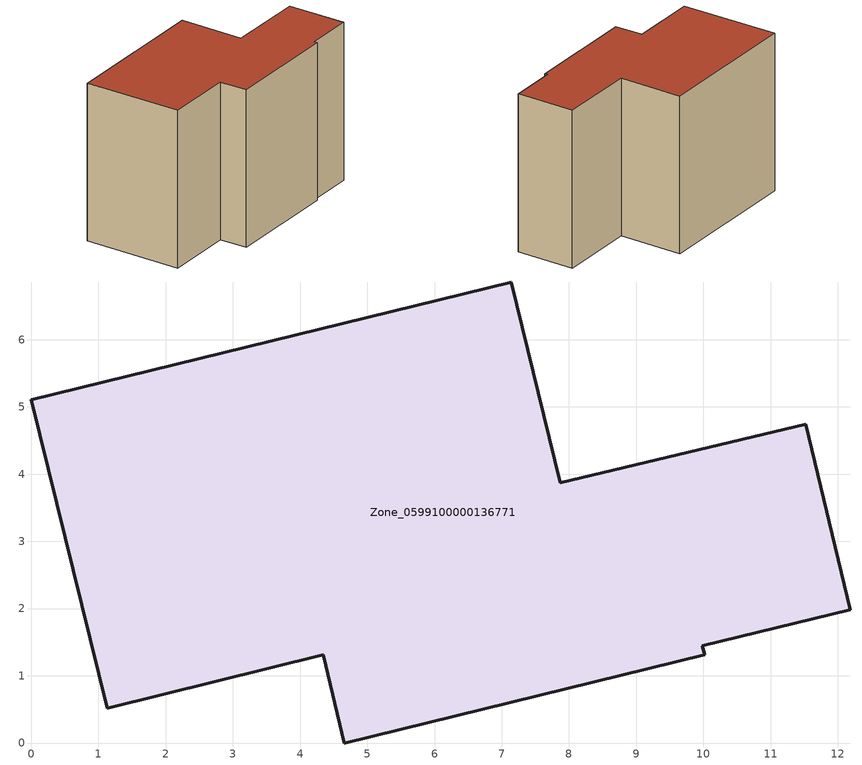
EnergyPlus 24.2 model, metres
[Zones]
Zone_0599100000136771
 floor ground (C_G): 11.53,4.75 12.19,1.99 9.99,1.45 10.02,1.31 4.66,0 4.34,1.31 1.13,0.52 0,5.11 7.14,6.86 7.87,3.87 z0
 wall outside (C_F): 0,5.11 1.13,0.52 4.34,1.31 4.66,0 10.02,1.31 9.99,1.45 12.19,1.99 11.53,4.75 7.87,3.87 7.14,6.86 0,5.11 z0:7.65
 roof outside (C_R): 11.53,4.75 7.87,3.87 7.14,6.86 0,5.11 1.13,0.52 4.34,1.31 4.66,0 10.02,1.31 9.99,1.45 12.19,1.99 z7.65
[BUILDING]
Pand.0599100000136771: North Axis=0; Terrain=City; Loads Convergence Tolerance Value=0.04; Temperature Convergence Tolerance Value=0.4; Solar Distribution=FullExterior; Maximum Number of Warmup Days=25; Minimum Number of Warmup Days=1
[Site:Location]
Rotterdam.The.Hague.AP_ZH_NLD Design_Conditions: Latitude=51.96; Longitude=4.45; Time Zone=1; Elevation=-4.5
[SITE:GROUNDTEMPERATURE:BUILDINGSURFACE]
18, 18, 18, 18, 18, 18, 18, 18, 18, 18, 18, 18
[MATERIAL] Thermal Absorptance=0.9; Solar Absorptance=0.7; Visible Absorptance=0.7
Name | Roughness | Thickness | Conductivity | Density | Specific Heat
G.TC.1946 | MediumSmooth | 0.15 | 1 | 540 | 1210
F.TC.1946 | Rough | 0.3 | 0.857143 | 1920 | 840
R.TC.1946 | MediumRough | 0.2 | 0.909091 | 1500 | 1000
[CONSTRUCTION]
C_G: G.TC.1946
C_F: F.TC.1946
C_R: R.TC.1946
[ZONE]
Zone_0599100000136771: Type=1; Multiplier=1; Ceiling Height=Autocalculate; Volume=Autocalculate; Floor Area=autocalculate; Part of Total Floor Area=Yes
[ZONEINFILTRATION:DESIGNFLOWRATE]
Infil_Zone_0599100000136771: Zone or ZoneList or Space or SpaceList=Zone_0599100000136771; Schedule=AlwaysOn; Design Flow Rate Calculation Method=Flow/Area; Flow Rate per Floor Area=0.003; Constant Term Coefficient=1; Temperature Term Coefficient=0; Velocity Term Coefficient=0; Velocity Squared Term Coefficient=0
[HVACTEMPLATE:ZONE:IDEALLOADSAIRSYSTEM]
Zone_0599100000136771: Maximum Heating Supply Air Temperature=50; Minimum Cooling Supply Air Temperature=13; Maximum Heating Supply Air Humidity Ratio=0.0156; Minimum Cooling Supply Air Humidity Ratio=0.0077; Heating Limit=NoLimit; Cooling Limit=NoLimit; Dehumidification Control Type=ConstantSensibleHeatRatio; Cooling Sensible Heat Ratio=0.7; Dehumidification Setpoint=60; Humidification Control Type=None; Humidification Setpoint=30; Outdoor Air Method=None; Outdoor Air Flow Rate per Person=0.00944; Outdoor Air Flow Rate per Zone Floor Area=0; Outdoor Air Flow Rate per Zone=0; Demand Controlled Ventilation Type=None; Outdoor Air Economizer Type=NoEconomizer; Heat Recovery Type=None; Sensible Heat Recovery Effectiveness=0.7; Latent Heat Recovery Effectiveness=0.65
[ZONECONTROL:THERMOSTAT]
ThermostatControl_Zone_0599100000136771: Zone or ZoneList=Zone_0599100000136771; Control Type Schedule=DualSetpointControlType; Control 1=Thermostat_Zone_0599100000136771; Temperature Difference Between Cutout And Setpoint=0
[THERMOSTATSETPOINT:DUALSETPOINT]
Thermostat_Zone_0599100000136771: Heating Setpoint Temperature Schedule=HeatingSetpoint_Zone_0599100000136771; Cooling Setpoint Temperature Schedule=CoolingSetpoint_Zone_0599100000136771
[SCHEDULE:COMPACT]
HeatingSetpoint_Zone_0599100000136771: Through: 12/31, For: AllDays, Until: 24:00, 21
CoolingSetpoint_Zone_0599100000136771: Through: 12/31, For: AllDays, Until: 24:00, 24
DualSetpointControlType: Through: 12/31, For: AllDays, Until: 24:00, 4
AlwaysOn: Through: 12/31, For: AllDays, Until: 24:00, 1
